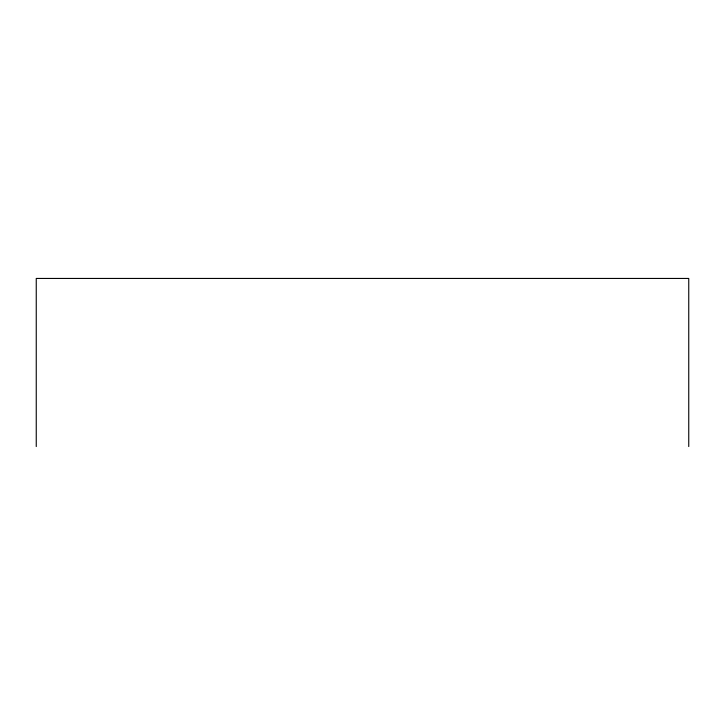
<?xml version="1.0" encoding="UTF-8"?>
<svg xmlns="http://www.w3.org/2000/svg" width="725" height="725" viewBox="0 0 725 725"><rect width="100%" height="100%" fill="white"/><g stroke="black" fill="none" stroke-linecap="round" stroke-linejoin="round"><path stroke-width="1.09" d="M688.75 446.555L688.75 278.445L36.25 278.445L36.25 446.555"/></g></svg>
